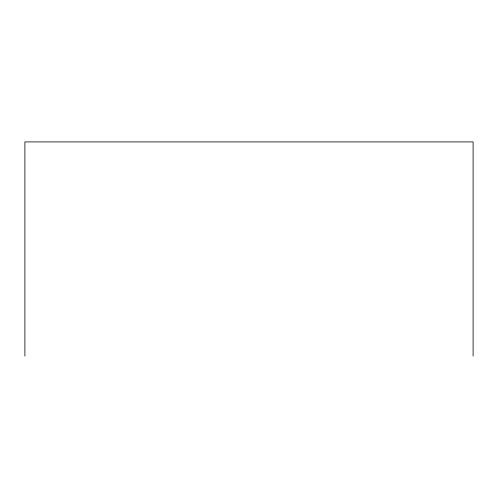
<?xml version="1.0" encoding="UTF-8"?>
<svg xmlns="http://www.w3.org/2000/svg" width="498" height="498" viewBox="0 0 498 498"><rect width="100%" height="100%" fill="white"/><g stroke="black" fill="none" stroke-linecap="round" stroke-linejoin="round"><path stroke-width="0.75" d="M473.1 356.089L473.1 141.911L24.9 141.911L24.9 356.089"/></g></svg>
